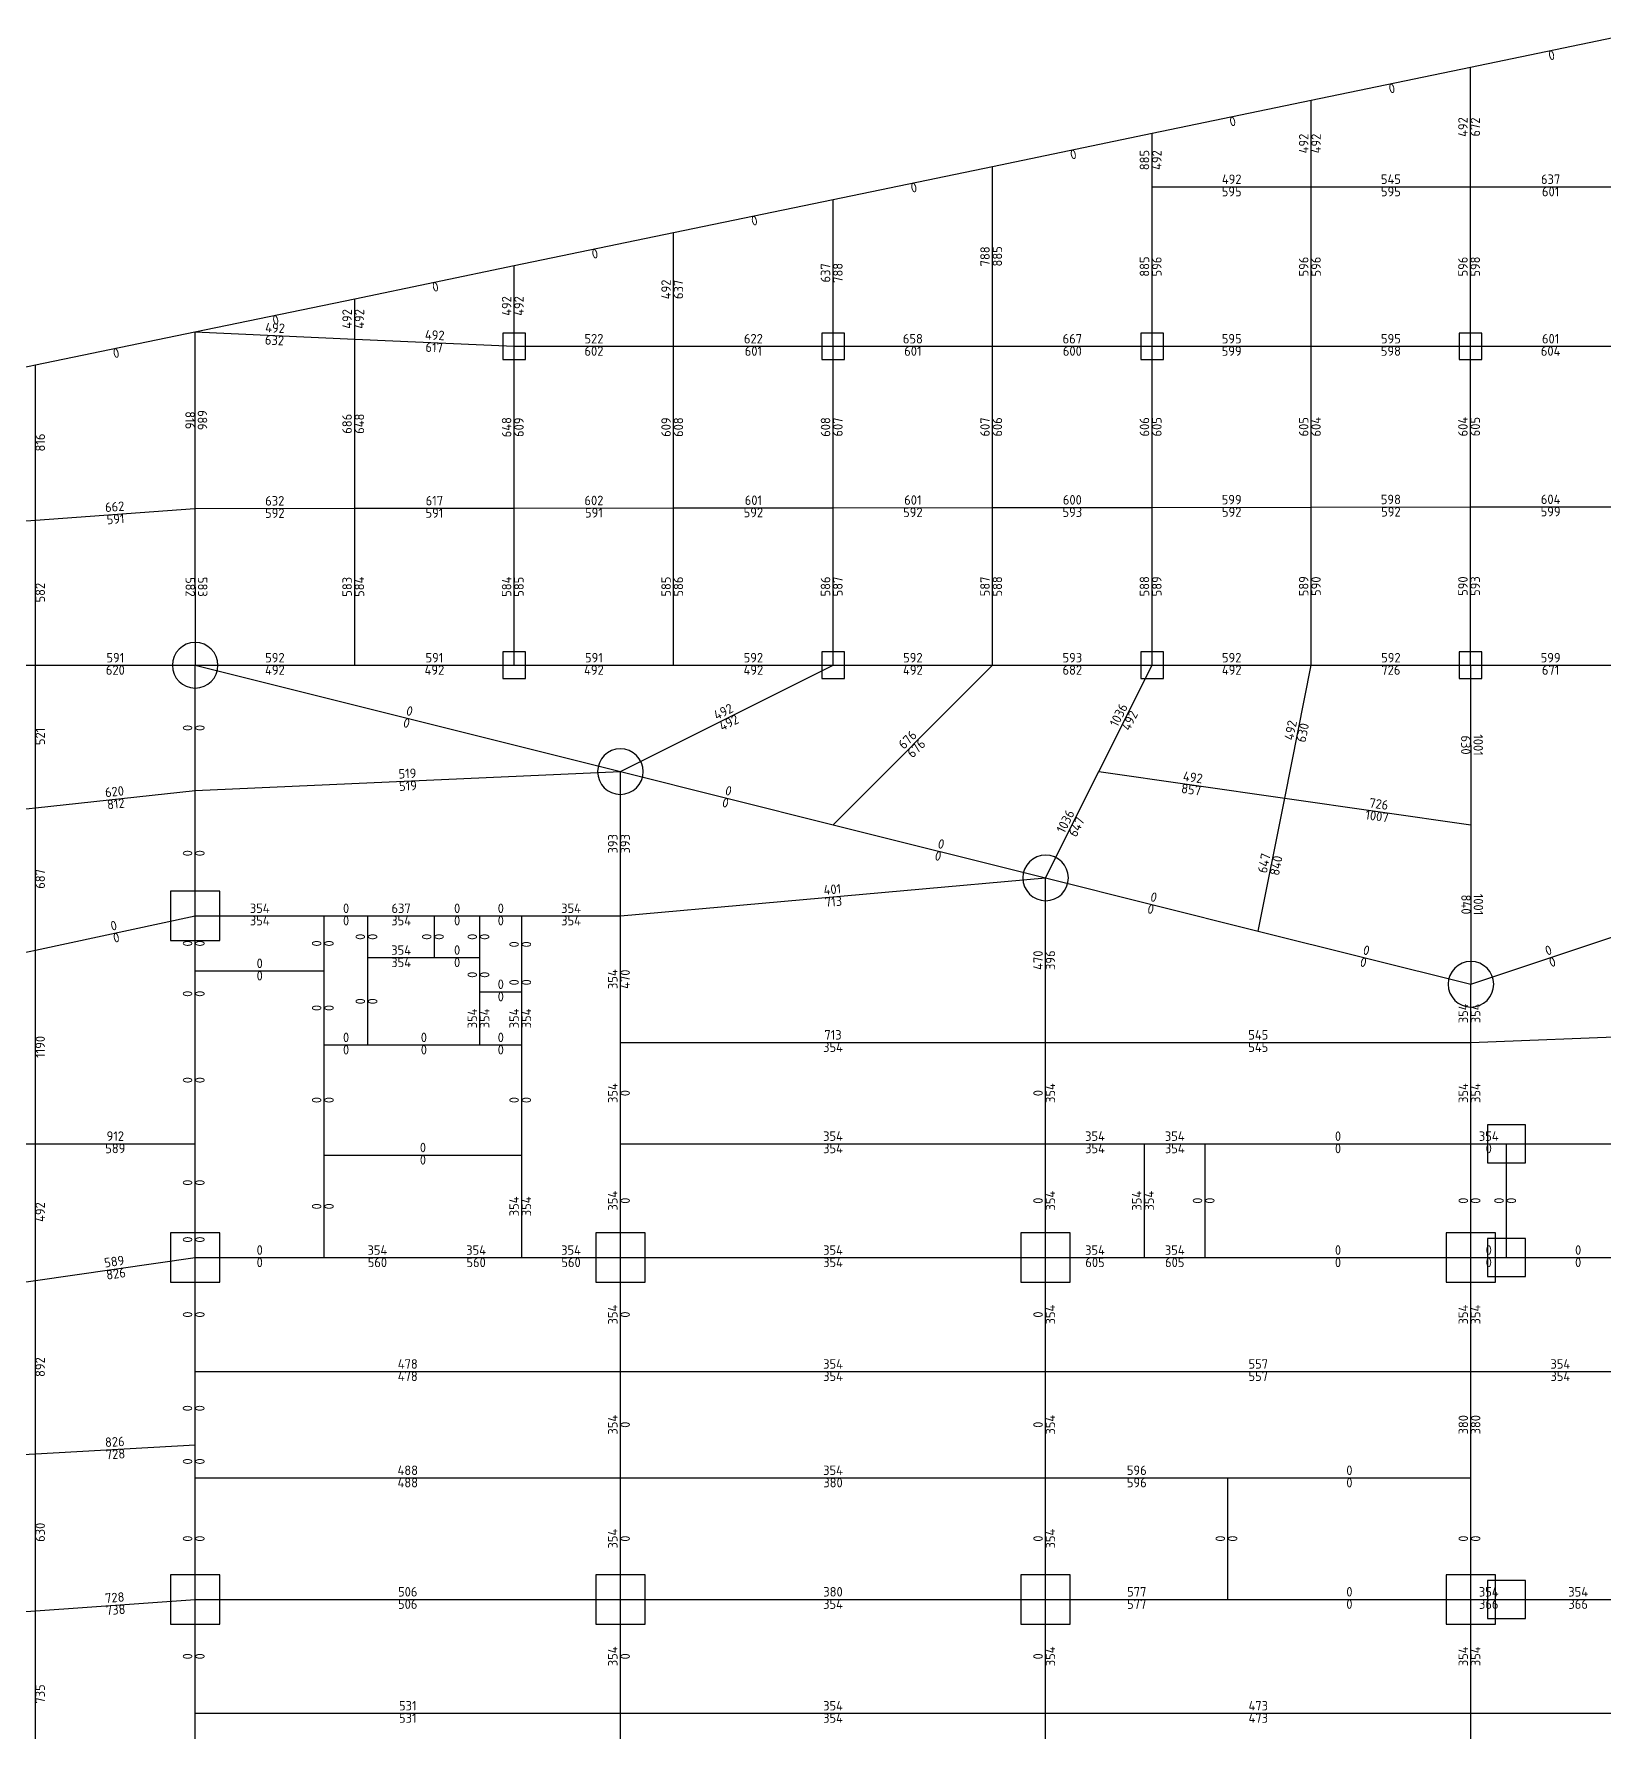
# Model space of a CAD drawing. Header units: millimetres. Extents: x -245177 to 1112891, y -1092030 to 122567.
# Drawn here: x -16446 to 24881, y 49765 to 94459 of the extents above; entities that cross this region are included whole.
import ezdxf
from ezdxf.enums import TextEntityAlignment as Align

# ---------------------------------------------------------------- set-up
doc = ezdxf.new("R2010")
doc.units = ezdxf.units.MM
doc.header["$MEASUREMENT"] = 0
for name, color, linetype in [('13', 4, 'Continuous'), ('dsg', 7, 'Continuous'), ('jiantu', 134, 'Continuous')]:
    doc.layers.add(name, color=color, linetype=linetype)
doc.styles.add('TrueTypeFont', font='yjkeng.shx', dxfattribs={"bigfont": 'yjkchn.shx'})

msp = doc.modelspace()

# ---------------------------------------------------------------- linework, layer by layer
at = {"layer": 'jiantu', "color": 94}
for p, q in [((21390, 93583), (25611, 94459)), ((17196, 92713), (21390, 93583)), ((13003, 91843), (17196, 92713)), ((8803, 90972), (13003, 91843)), ((4603, 90100), (8803, 90972)), ((403, 89229), (4603, 90100)), ((-3797, 88357), (403, 89229)), ((-7998, 87486), (-3797, 88357)), ((-12210, 86612), (-7998, 87486)), ((-16404, 85741), (-12210, 86612)), ((-20610, 84869), (-16404, 85741)), ((-8800, 71233), (-7650, 71233)), ((-8800, 69783), (-8800, 71233)), ((-7650, 71233), (-5900, 71233)), ((-5900, 71233), (-4700, 71233)), ((-4700, 71233), (-3600, 71233)), ((-4700, 70133), (-4700, 71233)), ((-3600, 69733), (-3600, 71233)), ((-8800, 67833), (-8800, 69783)), ((-12200, 65233), (-12200, 68583)), ((-12200, 63183), (-12200, 65233)), ((-12200, 62233), (-12200, 63183)), ((-12200, 62233), (-8800, 62233)), ((-8800, 62233), (-6000, 62233)), ((-12200, 50233), (-12200, 53233))]:
    msp.add_line(p, q, dxfattribs=at)
at = {"layer": 'jiantu'}
for p, q in [((21390, 90433), (21390, 93583)), ((17196, 90433), (17196, 92713)), ((13003, 90433), (13003, 91843)), ((8803, 86233), (8803, 90972)), ((13003, 86233), (13003, 90433)), ((13003, 90433), (17196, 90433)), ((17196, 90433), (21390, 90433)), ((17196, 86233), (17196, 90433)), ((21390, 86233), (21390, 90433)), ((21390, 90433), (25611, 90433)), ((4603, 86233), (4603, 90100)), ((403, 86233), (403, 89229)), ((-3797, 86233), (-3797, 88357)), ((-7998, 86422), (-7998, 87486)), ((-12210, 86612), (-7998, 86422)), ((-12210, 86612), (-12205, 81962)), ((-7998, 86422), (-3797, 86233)), ((-7998, 81967), (-7998, 86422)), ((-3797, 86233), (403, 86233)), ((-3797, 81972), (-3797, 86233)), ((403, 86233), (4603, 86233)), ((403, 81977), (403, 86233)), ((4603, 86233), (8803, 86233)), ((4603, 81982), (4603, 86233)), ((8803, 86233), (13003, 86233)), ((8803, 81987), (8803, 86233)), ((13003, 86233), (17196, 86233)), ((13003, 81992), (13003, 86233)), ((17196, 86233), (21390, 86233)), ((17196, 81997), (17196, 86233)), ((21390, 86233), (25611, 86233)), ((21390, 82002), (21390, 86233)), ((-16405, 81657), (-16404, 85741)), ((-16405, 81657), (-12205, 81962)), ((-12205, 81962), (-7998, 81967)), ((-12205, 81962), (-12200, 77833)), ((-7998, 81967), (-3797, 81972)), ((-7998, 77833), (-7998, 81967)), ((-3797, 81972), (403, 81977)), ((-3797, 77833), (-3797, 81972)), ((403, 81977), (4603, 81982)), ((403, 77833), (403, 81977)), ((4603, 81982), (8803, 81987)), ((4603, 77833), (4603, 81982)), ((8803, 81987), (13003, 81992)), ((8803, 77833), (8803, 81987)), ((13003, 81992), (17196, 81997)), ((13003, 77833), (13003, 81992)), ((17196, 81997), (21390, 82002)), ((17196, 77833), (17196, 81997)), ((21390, 82002), (25611, 82008)), ((21390, 77833), (21390, 82002)), ((-20610, 81351), (-16405, 81657)), ((-16405, 77833), (-16405, 81657)), ((-20610, 77833), (-16405, 77833)), ((-16405, 77833), (-12200, 77833)), ((-16405, 74083), (-16405, 77833)), ((-12200, 77833), (-7998, 77833)), ((-12200, 77833), (-1000, 75033)), ((-12200, 74533), (-12200, 77833)), ((-7998, 77833), (-3797, 77833)), ((-3797, 77833), (403, 77833)), ((-1000, 75033), (4603, 77833)), ((403, 77833), (4603, 77833)), ((4600, 73633), (8803, 77833)), ((4603, 77833), (8803, 77833)), ((8803, 77833), (13003, 77833)), ((11602, 75033), (13003, 77833)), ((13003, 77833), (17196, 77833)), ((16498, 74333), (17196, 77833)), ((17196, 77833), (21390, 77833)), ((21390, 77833), (25611, 77833)), ((21390, 77833), (21395, 73633)), ((-12200, 74533), (-1000, 75033)), ((-1000, 75033), (4600, 73633)), ((-1000, 71233), (-1000, 75033)), ((10200, 72233), (11602, 75033)), ((11602, 75033), (16498, 74333)), ((-16405, 74083), (-12200, 74533)), ((-12200, 71233), (-12200, 74533)), ((15800, 70833), (16498, 74333)), ((16498, 74333), (21395, 73633)), ((-20610, 73633), (-16405, 74083)), ((-16406, 70333), (-16405, 74083)), ((4600, 73633), (10200, 72233)), ((21395, 73633), (21400, 69433)), ((-1000, 71233), (10200, 72233)), ((10200, 72233), (15800, 70833)), ((10200, 67900), (10200, 72233)), ((-16406, 70333), (-12200, 71233)), ((-12200, 71233), (-8800, 71233)), ((-12200, 69783), (-12200, 71233)), ((-7650, 70133), (-7650, 71233)), ((-5900, 70133), (-5900, 71233)), ((-3600, 71233), (-1000, 71233)), ((-3600, 69733), (-3600, 71233)), ((-1000, 67900), (-1000, 71233)), ((15800, 70833), (21400, 69433)), ((21400, 69433), (25611, 70840)), ((-20610, 69433), (-16406, 70333)), ((-16406, 65233), (-16406, 70333)), ((-12200, 69783), (-8800, 69783)), ((-12200, 68583), (-12200, 69783)), ((-8800, 67833), (-8800, 69783)), ((-7650, 70133), (-5900, 70133)), ((-7650, 67833), (-7650, 70133)), ((-5900, 70133), (-4700, 70133)), ((-4700, 69233), (-4700, 70133)), ((-3600, 69233), (-3600, 69733)), ((21400, 67900), (21400, 69433)), ((-4700, 69233), (-3600, 69233)), ((-4700, 67833), (-4700, 69233)), ((-3600, 67833), (-3600, 69233)), ((21400, 67900), (29790, 68233)), ((-8800, 64933), (-8800, 67833)), ((-8800, 67833), (-7650, 67833)), ((-7650, 67833), (-4700, 67833)), ((-4700, 67833), (-3600, 67833)), ((-3600, 64933), (-3600, 67833)), ((-1000, 67900), (10200, 67900)), ((-1000, 65233), (-1000, 67900)), ((10200, 65233), (10200, 67900)), ((10200, 67900), (21400, 67900)), ((21400, 65233), (21400, 67900)), ((-20610, 65233), (-16406, 65233)), ((-16406, 65233), (-12200, 65233)), ((-16406, 61633), (-16406, 65233)), ((-8800, 62233), (-8800, 64933)), ((-8800, 64933), (-3600, 64933)), ((-3600, 62233), (-3600, 64933)), ((-1000, 62233), (-1000, 65233)), ((-1000, 65233), (10200, 65233)), ((10200, 62233), (10200, 65233)), ((10200, 65233), (12800, 65233)), ((12800, 65233), (14400, 65233)), ((12800, 62233), (12800, 65233)), ((14400, 62233), (14400, 65233)), ((14400, 65233), (21400, 65233)), ((21400, 62233), (21400, 65233)), ((21400, 65233), (22340, 65233)), ((22340, 65233), (29790, 65233)), ((22340, 62233), (22340, 65233)), ((-12200, 62233), (-12200, 63183)), ((-16406, 61633), (-12200, 62233)), ((-12200, 59233), (-12200, 62233)), ((-6000, 62233), (-3600, 62233)), ((-3600, 62233), (-1000, 62233)), ((-1000, 62233), (10200, 62233)), ((-1000, 59233), (-1000, 62233)), ((10200, 59233), (10200, 62233)), ((10200, 62233), (12800, 62233)), ((12800, 62233), (14400, 62233)), ((14400, 62233), (21400, 62233)), ((21400, 62233), (22340, 62233)), ((21400, 59233), (21400, 62233)), ((22340, 62233), (26110, 62233)), ((-20610, 61033), (-16406, 61633)), ((-16407, 57066), (-16406, 61633)), ((-12202, 57300), (-12200, 59233)), ((-12200, 59233), (-1000, 59233)), ((-1000, 56433), (-1000, 59233)), ((-1000, 59233), (10200, 59233)), ((10200, 56433), (10200, 59233)), ((10200, 59233), (21400, 59233)), ((21400, 56433), (21400, 59233)), ((21400, 59233), (26110, 59233)), ((-16407, 57066), (-12202, 57300)), ((-12200, 56433), (-12202, 57300)), ((-20610, 56833), (-16407, 57066)), ((-16407, 52933), (-16407, 57066)), ((-12200, 53233), (-12200, 56433)), ((-12200, 56433), (-1000, 56433)), ((-1000, 53233), (-1000, 56433)), ((-1000, 56433), (10200, 56433)), ((10200, 53233), (10200, 56433)), ((10200, 56433), (15000, 56433)), ((15000, 56433), (21400, 56433)), ((15000, 53233), (15000, 56433)), ((21400, 53233), (21400, 56433)), ((-16407, 52933), (-12200, 53233)), ((-12200, 53233), (-1000, 53233)), ((-12200, 50233), (-12200, 53233)), ((-1000, 53233), (10200, 53233)), ((-1000, 50233), (-1000, 53233)), ((10200, 53233), (15000, 53233)), ((10200, 50233), (10200, 53233)), ((15000, 53233), (21400, 53233)), ((21400, 53233), (22340, 53233)), ((21400, 50233), (21400, 53233)), ((22340, 53233), (26110, 53233)), ((-20610, 52633), (-16407, 52933)), ((-16407, 48551), (-16407, 52933)), ((-12204, 48670), (-12200, 50233)), ((-12200, 50233), (-1000, 50233)), ((-1000, 47233), (-1000, 50233)), ((-1000, 50233), (10200, 50233)), ((10200, 50233), (21400, 50233)), ((10200, 47233), (10200, 50233)), ((21400, 47233), (21400, 50233)), ((21400, 50233), (29790, 50233))]:
    msp.add_line(p, q, dxfattribs=at)
at = {"layer": 'jiantu', "color": 54}
for points in [[(-3497, 86583), (-4097, 86583), (-4097, 85883), (-3497, 85883)], [(4903, 86583), (4303, 86583), (4303, 85883), (4903, 85883)], [(13303, 86583), (12703, 86583), (12703, 85883), (13303, 85883)], [(21690, 86583), (21090, 86583), (21090, 85883), (21690, 85883)], [(-3497, 78183), (-4097, 78183), (-4097, 77483), (-3497, 77483)], [(4903, 78183), (4303, 78183), (4303, 77483), (4903, 77483)], [(13303, 78183), (12703, 78183), (12703, 77483), (13303, 77483)], [(21690, 78183), (21090, 78183), (21090, 77483), (21690, 77483)], [(-11550, 71883), (-12850, 71883), (-12850, 70583), (-11550, 70583)], [(22840, 65733), (21840, 65733), (21840, 64733), (22840, 64733)], [(-11550, 62883), (-12850, 62883), (-12850, 61583), (-11550, 61583)], [(-350, 62883), (-1650, 62883), (-1650, 61583), (-350, 61583)], [(10850, 62883), (9550, 62883), (9550, 61583), (10850, 61583)], [(22050, 62883), (20750, 62883), (20750, 61583), (22050, 61583)], [(22840, 62733), (21840, 62733), (21840, 61733), (22840, 61733)], [(-11550, 53883), (-12850, 53883), (-12850, 52583), (-11550, 52583)], [(-350, 53883), (-1650, 53883), (-1650, 52583), (-350, 52583)], [(10850, 53883), (9550, 53883), (9550, 52583), (10850, 52583)], [(22050, 53883), (20750, 53883), (20750, 52583), (22050, 52583)], [(22840, 53733), (21840, 53733), (21840, 52733), (22840, 52733)]]:
    msp.add_lwpolyline(points, close=True, dxfattribs=at)
for points in [[(-11600, 77833, 1), (-12800, 77833, 1)], [(-400, 75033, 1), (-1600, 75033, 1)], [(10800, 72233, 1), (9600, 72233, 1)], [(22000, 69433, 1), (20800, 69433, 1)]]:
    msp.add_lwpolyline(points, format="xyb", close=True, dxfattribs=at)

# ---------------------------------------------------------------- texts
at = {"layer": '13', "color": 4, "linetype": 'Continuous', "style": 'TrueTypeFont'}
for s, rotation, p in [('672', 90, (21390, 92008)), ('885', 90, (8803, 88602)), ('596', 90, (13003, 88333)), ('596', 90, (17196, 88333)), ('598', 90, (21390, 88333)), ('788', 90, (4603, 88167)), ('637', 90, (403, 87731)), ('632', -2.5765, (-10104, 86517)), ('617', -2.5765, (-5898, 86328)), ('816', -89.9304, (-12208, 84287)), ('648', 90, (-7998, 84194)), ('609', 90, (-3797, 84102)), ('608', 90, (403, 84105)), ('607', 90, (4603, 84108)), ('606', 90, (8803, 84110)), ('605', 90, (13003, 84113)), ('604', 90, (17196, 84115)), ('605', 90, (21390, 84118)), ('816', 90, (-16405, 83699)), ('591', 4.1557, (-14305, 81809)), ('592', 0.0696, (-10102, 81964)), ('591', 0.0696, (-5898, 81969)), ('591', 0.0696, (-1697, 81974)), ('592', 0.0696, (2503, 81980)), ('592', 0.0696, (6703, 81985)), ('593', 0.0696, (10903, 81990)), ('592', 0.0696, (15100, 81995)), ('592', 0.0696, (19293, 82000)), ('599', 0.0696, (23500, 82005)), ('582', -89.9304, (-12202, 79897)), ('584', 90, (-7998, 79900)), ('585', 90, (-3797, 79902)), ('586', 90, (403, 79905)), ('587', 90, (4603, 79908)), ('588', 90, (8803, 79910)), ('589', 90, (13003, 79913)), ('590', 90, (17196, 79915)), ('593', 90, (21390, 79918)), ('582', 90, (-16405, 79745)), ('630', 78.7215, (16847, 76083)), ('676', 44.9813, (6702, 75733)), ('630', -89.9273, (21392, 75733)), ('857', -8.1356, (14050, 74683)), ('812', 6.1078, (-14303, 74308)), ('647', 63.4131, (10901, 73633)), ('1007', -8.1356, (18947, 73983)), ('687', 90, (-16406, 72208)), ('840', 78.7215, (16149, 72583)), ('713', 5.1022, (4600, 71733)), ('840', -89.9273, (21398, 71533)), ('1190', 90, (-16406, 67783)), ('826', 8.1199, (-14303, 61933)), ('892', 90, (-16407, 59350)), ('728', 3.1768, (-14305, 57183)), ('630', 90, (-16407, 55000)), ('738', 4.0805, (-14303, 53083)), ('735', 90, (-16407, 50742))]:
    msp.add_text(s, height=250, rotation=rotation, dxfattribs=at).set_placement(p, align=Align.TOP_CENTER)
for s, rotation, p in [('885', 90, (13003, 91138)), ('788', 90, (8803, 88602)), ('885', 90, (13003, 88333)), ('596', 90, (17196, 88333)), ('596', 90, (21390, 88333)), ('637', 90, (4603, 88167)), ('686', -89.9304, (-12208, 84287)), ('686', 90, (-7998, 84194)), ('648', 90, (-3797, 84102)), ('609', 90, (403, 84105)), ('608', 90, (4603, 84108)), ('607', 90, (8803, 84110)), ('606', 90, (13003, 84113)), ('605', 90, (17196, 84115)), ('604', 90, (21390, 84118)), ('632', 0.0696, (-10102, 81964)), ('617', 0.0696, (-5898, 81969)), ('602', 0.0696, (-1697, 81974)), ('601', 0.0696, (2503, 81980)), ('601', 0.0696, (6703, 81985)), ('600', 0.0696, (10903, 81990)), ('599', 0.0696, (15100, 81995)), ('598', 0.0696, (19293, 82000)), ('604', 0.0696, (23500, 82005)), ('662', 4.1557, (-14305, 81809)), ('583', -89.9304, (-12202, 79897)), ('583', 90, (-7998, 79900)), ('584', 90, (-3797, 79902)), ('585', 90, (403, 79905)), ('586', 90, (4603, 79908)), ('587', 90, (8803, 79910)), ('588', 90, (13003, 79913)), ('589', 90, (17196, 79915)), ('590', 90, (21390, 79918)), ('1036', 63.4131, (12302, 76433)), ('676', 44.9813, (6702, 75733)), ('1001', -89.9273, (21392, 75733)), ('620', 6.1078, (-14303, 74308)), ('726', -8.1356, (18947, 73983)), ('1036', 63.4131, (10901, 73633)), ('647', 78.7215, (16149, 72583)), ('1001', -89.9273, (21398, 71533)), ('589', 8.1199, (-14303, 61933)), ('826', 3.1768, (-14305, 57183)), ('728', 4.0805, (-14303, 53083))]:
    msp.add_text(s, height=250, rotation=rotation, dxfattribs=at).set_placement(p, align=Align.BOTTOM_CENTER)
for s, p in [('545', (19293, 90433)), ('637', (23500, 90433)), ('622', (2503, 86233)), ('658', (6703, 86233)), ('667', (10903, 86233)), ('595', (15100, 86233)), ('595', (19293, 86233)), ('601', (23500, 86233)), ('591', (-14302, 77833)), ('592', (-10099, 77833)), ('591', (-5898, 77833)), ('591', (-1697, 77833)), ('592', (2503, 77833)), ('592', (6703, 77833)), ('593', (10903, 77833)), ('592', (15100, 77833)), ('592', (19293, 77833)), ('599', (23500, 77833)), ('637', (-6775, 71233)), ('713', (4600, 67900)), ('545', (15800, 67900)), ('912', (-14303, 65233)), ('557', (15800, 59233)), ('596', (12600, 56433)), ('577', (12600, 53233)), ('531', (-6600, 50233))]:
    msp.add_text(s, height=250, dxfattribs=at).set_placement(p, align=Align.BOTTOM_CENTER)
for s, p in [('595', (15100, 90433)), ('595', (19293, 90433)), ('601', (23500, 90433)), ('602', (-1697, 86233)), ('601', (2503, 86233)), ('601', (6703, 86233)), ('600', (10903, 86233)), ('599', (15100, 86233)), ('598', (19293, 86233)), ('604', (23500, 86233)), ('620', (-14302, 77833)), ('682', (10903, 77833)), ('726', (19293, 77833)), ('671', (23500, 77833)), ('545', (15800, 67900)), ('589', (-14303, 65233)), ('560', (-7400, 62233)), ('560', (-4800, 62233)), ('560', (-2300, 62233)), ('605', (11500, 62233)), ('605', (13600, 62233)), ('557', (15800, 59233)), ('596', (12600, 56433)), ('577', (12600, 53233)), ('531', (-6600, 50233))]:
    msp.add_text(s, height=250, dxfattribs=at).set_placement(p, align=Align.TOP_CENTER)
at = {"layer": 'dsg', "color": 1, "linetype": 'Continuous', "style": 'TrueTypeFont'}
for s, rotation, p in [('0', 11.722, (23500, 94021)), ('0', 11.722, (19293, 93148)), ('0', 11.722, (15100, 92278)), ('492', 90, (17196, 91573)), ('0', 11.722, (10903, 91408)), ('492', 90, (13003, 91138)), ('0', 11.722, (6703, 90536)), ('0', 11.722, (2503, 89665)), ('0', 11.722, (-1697, 88793)), ('0', 11.722, (-5898, 87922)), ('492', 90, (-7998, 86954)), ('492', 90, (-3797, 87295)), ('0', 11.722, (-10104, 87049)), ('0', 11.722, (-14307, 86177)), ('0', 345.9638, (-6600, 76433)), ('492', 26.5535, (1802, 76433)), ('492', 63.4131, (12302, 76433)), ('521', 90, (-16405, 75958)), ('0', 90, (-12200, 76183)), ('519', 2.5562, (-6600, 74783)), ('0', 345.9638, (1800, 74333)), ('393', 90, (-1000, 73133)), ('0', 90, (-12200, 72883)), ('0', 345.9638, (7400, 72933)), ('0', 345.9638, (13000, 71533)), ('0', 12.0799, (-14303, 70783)), ('0', 90, (-7650, 70683)), ('0', 90, (-5900, 70683)), ('0', 90, (-4700, 70683)), ('0', 90, (-12200, 70508)), ('0', 90, (-8800, 70508)), ('0', 90, (-3600, 70483)), ('396', 90, (10200, 70066)), ('0', 90, (-4700, 69683)), ('470', 90, (-1000, 69566)), ('0', 345.9638, (18600, 70133)), ('0', 18.4785, (23506, 70137)), ('0', 90, (-3600, 69483)), ('0', 90, (-12200, 69183)), ('0', 90, (-8800, 68808)), ('0', 90, (-7650, 68983)), ('354', 90, (21400, 68666)), ('354', 90, (-4700, 68533)), ('354', 90, (-3600, 68533)), ('0', 90, (-12200, 66908)), ('0', 90, (-1000, 66566)), ('354', 90, (10200, 66566)), ('354', 90, (21400, 66566)), ('0', 90, (-8800, 66383)), ('0', 90, (-3600, 66383)), ('0', 90, (-12200, 64208)), ('354', 90, (10200, 63733)), ('354', 90, (12800, 63733)), ('492', 90, (-16406, 63433)), ('0', 90, (-8800, 63583)), ('354', 90, (-3600, 63583)), ('0', 90, (-1000, 63733)), ('0', 90, (14400, 63733)), ('0', 90, (21400, 63733)), ('0', 90, (22340, 63733)), ('0', 90, (-12200, 62708)), ('0', 90, (-12200, 60733)), ('0', 90, (-1000, 60733)), ('354', 90, (10200, 60733)), ('354', 90, (21400, 60733)), ('0', 90, (-12202, 58266)), ('0', 90, (-1000, 57833)), ('354', 90, (10200, 57833)), ('380', 90, (21400, 57833)), ('0', 90, (-12200, 56866)), ('354', 90, (10200, 54833)), ('0', 90, (-12200, 54833)), ('0', 90, (-1000, 54833)), ('0', 90, (15000, 54833)), ('0', 90, (21400, 54833)), ('354', 90, (10200, 51733)), ('354', 90, (21400, 51733)), ('0', 90, (-12200, 51733)), ('0', 90, (-1000, 51733))]:
    msp.add_text(s, height=250, rotation=rotation, dxfattribs=at).set_placement(p, align=Align.TOP_CENTER)
for s, rotation, p in [('492', 90, (21390, 92008)), ('492', 90, (17196, 91573)), ('492', 90, (403, 87731)), ('492', 90, (-7998, 86954)), ('492', 90, (-3797, 87295)), ('492', 357.4235, (-10104, 86517)), ('492', 357.4235, (-5898, 86328)), ('0', 345.9638, (-6600, 76433)), ('492', 26.5535, (1802, 76433)), ('0', 90, (-12200, 76183)), ('492', 78.7215, (16847, 76083)), ('519', 2.5562, (-6600, 74783)), ('0', 345.9638, (1800, 74333)), ('492', 351.8644, (14050, 74683)), ('393', 90, (-1000, 73133)), ('0', 90, (-12200, 72883)), ('0', 345.9638, (7400, 72933)), ('401', 5.1022, (4600, 71733)), ('0', 345.9638, (13000, 71533)), ('0', 12.0799, (-14303, 70783)), ('0', 90, (-7650, 70683)), ('0', 90, (-5900, 70683)), ('0', 90, (-4700, 70683)), ('0', 90, (-12200, 70508)), ('0', 90, (-8800, 70508)), ('0', 90, (-3600, 70483)), ('470', 90, (10200, 70066)), ('0', 345.9638, (18600, 70133)), ('0', 18.4785, (23506, 70137)), ('0', 90, (-4700, 69683)), ('354', 90, (-1000, 69566)), ('0', 90, (-3600, 69483)), ('0', 90, (-12200, 69183)), ('0', 90, (-8800, 68808)), ('0', 90, (-7650, 68983)), ('354', 90, (21400, 68666)), ('354', 90, (-4700, 68533)), ('354', 90, (-3600, 68533)), ('0', 90, (-12200, 66908)), ('354', 90, (-1000, 66566)), ('0', 90, (10200, 66566)), ('354', 90, (21400, 66566)), ('0', 90, (-8800, 66383)), ('0', 90, (-3600, 66383)), ('0', 90, (-12200, 64208)), ('354', 90, (-1000, 63733)), ('354', 90, (12800, 63733)), ('0', 90, (-8800, 63583)), ('354', 90, (-3600, 63583)), ('0', 90, (10200, 63733)), ('0', 90, (14400, 63733)), ('0', 90, (21400, 63733)), ('0', 90, (22340, 63733)), ('0', 90, (-12200, 62708)), ('0', 90, (-12200, 60733)), ('354', 90, (-1000, 60733)), ('0', 90, (10200, 60733)), ('354', 90, (21400, 60733)), ('0', 90, (-12202, 58266)), ('354', 90, (-1000, 57833)), ('0', 90, (10200, 57833)), ('380', 90, (21400, 57833)), ('0', 90, (-12200, 56866)), ('354', 90, (-1000, 54833)), ('0', 90, (-12200, 54833)), ('0', 90, (10200, 54833)), ('0', 90, (15000, 54833)), ('0', 90, (21400, 54833)), ('354', 90, (-1000, 51733)), ('354', 90, (21400, 51733)), ('0', 90, (-12200, 51733)), ('0', 90, (10200, 51733))]:
    msp.add_text(s, height=250, rotation=rotation, dxfattribs=at).set_placement(p, align=Align.BOTTOM_CENTER)
for s, p in [('492', (15100, 90433)), ('522', (-1697, 86233)), ('354', (-10500, 71233)), ('0', (-8225, 71233)), ('0', (-5300, 71233)), ('0', (-4150, 71233)), ('354', (-2300, 71233)), ('354', (-6775, 70133)), ('0', (-5300, 70133)), ('0', (-10500, 69783)), ('0', (-4150, 69233)), ('0', (-8225, 67833)), ('0', (-6175, 67833)), ('0', (-4150, 67833)), ('0', (-6200, 64933)), ('354', (4600, 65233)), ('354', (11500, 65233)), ('354', (13600, 65233)), ('0', (17900, 65233)), ('354', (21870, 65233)), ('0', (-10500, 62233)), ('354', (-7400, 62233)), ('354', (-4800, 62233)), ('354', (-2300, 62233)), ('354', (4600, 62233)), ('354', (11500, 62233)), ('354', (13600, 62233)), ('0', (17900, 62233)), ('0', (21870, 62233)), ('0', (24225, 62233)), ('478', (-6600, 59233)), ('354', (4600, 59233)), ('354', (23755, 59233)), ('488', (-6600, 56433)), ('354', (4600, 56433)), ('0', (18200, 56433)), ('506', (-6600, 53233)), ('380', (4600, 53233)), ('0', (18200, 53233)), ('354', (21870, 53233)), ('354', (24225, 53233)), ('354', (4600, 50233)), ('473', (15800, 50233))]:
    msp.add_text(s, height=250, dxfattribs=at).set_placement(p, align=Align.BOTTOM_CENTER)
for s, p in [('492', (-10099, 77833)), ('492', (-5898, 77833)), ('492', (-1697, 77833)), ('492', (2503, 77833)), ('492', (6703, 77833)), ('492', (15100, 77833)), ('354', (-10500, 71233)), ('0', (-8225, 71233)), ('354', (-6775, 71233)), ('0', (-5300, 71233)), ('0', (-4150, 71233)), ('354', (-2300, 71233)), ('0', (-10500, 69783)), ('354', (-6775, 70133)), ('0', (-5300, 70133)), ('0', (-4150, 69233)), ('0', (-8225, 67833)), ('0', (-6175, 67833)), ('0', (-4150, 67833)), ('354', (4600, 67900)), ('0', (-6200, 64933)), ('354', (4600, 65233)), ('354', (11500, 65233)), ('354', (13600, 65233)), ('0', (17900, 65233)), ('0', (21870, 65233)), ('0', (-10500, 62233)), ('354', (4600, 62233)), ('0', (17900, 62233)), ('0', (21870, 62233)), ('0', (24225, 62233)), ('478', (-6600, 59233)), ('354', (4600, 59233)), ('354', (23755, 59233)), ('488', (-6600, 56433)), ('380', (4600, 56433)), ('0', (18200, 56433)), ('506', (-6600, 53233)), ('354', (4600, 53233)), ('0', (18200, 53233)), ('366', (21870, 53233)), ('366', (24225, 53233)), ('354', (4600, 50233)), ('473', (15800, 50233))]:
    msp.add_text(s, height=250, dxfattribs=at).set_placement(p, align=Align.TOP_CENTER)

doc.saveas('drawing.dxf')
